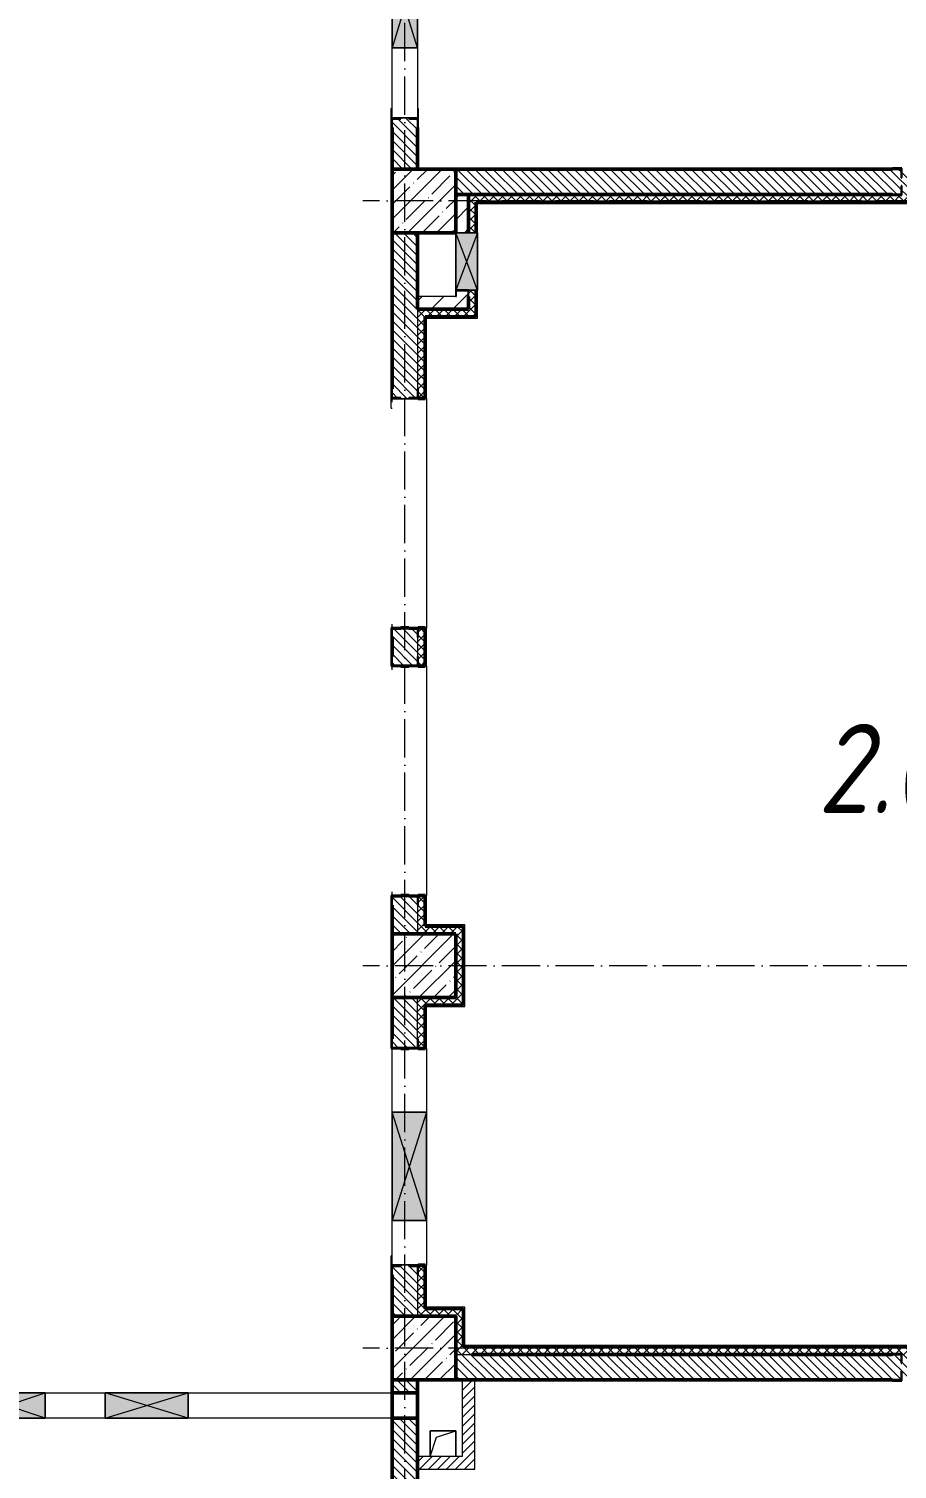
# Model space of a CAD drawing. Header units: millimetres. Extents: x -12989 to 629078, y -109036 to 555275.
# Drawn here: x 606969 to 613780, y 115165 to 126465 of the extents above; entities that cross this region are included whole.
import ezdxf

# ---------------------------------------------------------------- set-up
doc = ezdxf.new("R2010")
doc.units = ezdxf.units.MM
doc.linetypes.add('50_200_ШТРИХ_1Т_ш5_п1_п1_', pattern=[700, 500, -100, 0, -100])
for name, color, linetype, lineweight in [('A-DETL-GENF-OTLN', 7, 'Continuous', 9), ('A-FLOR-____-OTLN', 7, 'Continuous', 9), ('A-GENM-____-MCUT', 7, 'Continuous', 25), ('A-GENM-____-OTLN', 7, 'Continuous', 9), ('A-GENM-____-OTLN-1', 7, 'Continuous', 25), ('A-GLAZ-____-OTLN', 7, 'Continuous', 9), ('A-WALL-____-MCUT-2', 7, 'Continuous', 50), ('A-WALL-____-MCUT-3', 7, 'Continuous', 9), ('A-WALL-____-OTLN', 7, 'Continuous', 9), ('A-WALL-____-PATT-1', 7, 'Continuous', 9), ('A-WALL-FNSH-MCUT-1', 7, 'Continuous', 9), ('I-WALL-____-OTLN', 7, 'Continuous', 9), ('S-COLS-____-MCUT', 7, 'Continuous', 50), ('S-COLS-____-OTLN', 7, 'Continuous', 9), ('S-GRID-____-OTLN-1', 7, '50_200_ШТРИХ_1Т_ш5_п1_п1_', 9), ('Марки помещений', 7, 'Continuous', 9)]:
    doc.layers.add(name, color=color, linetype=linetype, lineweight=lineweight)
doc.layers.add('A-WALL-____-PATT-2', color=7, linetype='Continuous', lineweight=9, true_color=0x787878)
doc.styles.add('ISOCPEUR_I_3', font='isocpeui.ttf', dxfattribs={"width": 0.85, "height": 2.2})
pattern_1 = [(135, (516567.8, 90784.41), (-35.35534, -35.35534), [])]
pattern_2 = [(45, (516567.8, 90784.41), (-35.35534, 35.35534), []), (135, (516567.8, 90784.41), (-35.35534, -35.35534), [])]
pattern_3 = [(45, (516567.8, 90784.41), (-35.35534, 35.35534), [])]
pattern_4 = [(45, (516567.8, 90784.41), (-84.85281, 84.85281), [])]

# ---------------------------------------------------------------- blocks, each defined once
blk = doc.blocks.new('BSC_Колонна _Прямоугольная - 500х500-V27-АР1_План отверстий 2 этажа в осях 1-64_А-ГГ')
at = {"layer": 'S-COLS-____-OTLN'}
h = blk.add_hatch(dxfattribs=at)
h.set_pattern_fill('FP_56', color=256, style=0, pattern_type=2)
h.set_pattern_definition([(45, (-93500, -25331.04), (-114.04925, 114.04925), []), (45, (-93385.95, -25331.04), (-114.04925, 114.04925), [201.613, -40.323, 3.353, -36.97])])
h.paths.add_polyline_path([(-250, -250), (250, -250), (250, 250), (-250, 250)], flags=0)
at = {"layer": 'S-COLS-____-MCUT'}
for p, q in [((250, 250), (-250, 250)), ((-250, 250), (-250, -250)), ((250, -250), (250, 250)), ((-250, -250), (250, -250))]:
    blk.add_line(p, q, dxfattribs=at)
blk = doc.blocks.new('BSC_Колонна _Прямоугольная - 500х500-V29-АР1_План отверстий 2 этажа в осях 1-64_А-ГГ')
at = {"layer": 'S-COLS-____-OTLN'}
h = blk.add_hatch(dxfattribs=at)
h.set_pattern_fill('FP_58', color=256, style=0, pattern_type=2)
h.set_pattern_definition([(45, (-93500, -34331.04), (-114.04925, 114.04925), []), (45, (-93385.95, -34331.04), (-114.04925, 114.04925), [201.613, -40.323, 3.353, -36.97])])
h.paths.add_polyline_path([(-250, -250), (250, -250), (250, 250), (-250, 250)], flags=0)
at = {"layer": 'S-COLS-____-MCUT'}
for p, q in [((250, 250), (-250, 250)), ((-250, 250), (-250, -250)), ((250, -250), (250, 250)), ((-250, -250), (250, -250))]:
    blk.add_line(p, q, dxfattribs=at)
blk = doc.blocks.new('BSC_Колонна _Прямоугольная - 500х500-V35-АР1_План отверстий 2 этажа в осях 1-64_А-ГГ')
at = {"layer": 'S-COLS-____-OTLN'}
h = blk.add_hatch(dxfattribs=at)
h.set_pattern_fill('FP_64', color=256, style=0, pattern_type=2)
h.set_pattern_definition([(45, (-93500, -28331.04), (-114.04925, 114.04925), []), (45, (-93385.95, -28331.04), (-114.04925, 114.04925), [201.613, -40.323, 3.353, -36.97])])
h.paths.add_polyline_path([(-250, -250), (250, -250), (250, 250), (-250, 250), (-250, -75)], flags=0)
at = {"layer": 'S-COLS-____-MCUT'}
for p, q in [((250, 250), (-250, 250)), ((-250, 250), (-250, -250)), ((250, -250), (250, 250)), ((-250, -250), (250, -250))]:
    blk.add_line(p, q, dxfattribs=at)
blk = doc.blocks.new('АР_Перемычка - АР_Перемычка-28448550-АР1_План отверстий 2 этажа в осях 1-64_А-ГГ')
at = {"layer": 'A-GENM-____-OTLN'}
blk.add_line((-350, -100), (-342, -100), dxfattribs=at)
blk = doc.blocks.new('Фахверк_СКБ_Уголок - 200_3960-28268576-АР1_План отверстий 2 этажа в осях 1-64_А-ГГ')
at = {"layer": 'A-GENM-____-MCUT'}
for p, q in [((200, 156), (125, 156)), ((125, 156), (125, 81)), ((131, 81), (131, 150)), ((131, 150), (200, 150)), ((200, 150), (200, 156)), ((125, 81), (131, 81)), ((131, 19), (125, 19)), ((125, 19), (125, -56)), ((131, -50), (131, 19)), ((125, -56), (200, -56)), ((200, -50), (131, -50)), ((200, -56), (200, -50))]:
    blk.add_line(p, q, dxfattribs=at)
blk = doc.blocks.new('154_Стойка_СКБ_Уголок - СМ-2480_200-28346303-АР1_План отверстий 2 этажа в осях 1-64_А-ГГ')
at = {"layer": 'A-GENM-____-MCUT'}
for p, q in [((125, 156), (125, 81)), ((200, 156), (125, 156)), ((131, 81), (131, 150)), ((131, 150), (200, 150)), ((200, 150), (200, 156)), ((125, 81), (131, 81)), ((131, 19), (125, 19)), ((125, 19), (125, -56)), ((131, -50), (131, 19)), ((125, -56), (200, -56)), ((200, -50), (131, -50)), ((200, -56), (200, -50))]:
    blk.add_line(p, q, dxfattribs=at)
blk = doc.blocks.new('Стойка_Влож_Полоса боковая - Полоса-28213942-АР1_План отверстий 2 этажа в осях 1-64_А-ГГ')
at = {"layer": 'A-GENM-____-OTLN'}
for p, q in [((-5, 60), (0, 60)), ((-5, -60), (-5, 60)), ((0, 31), (0, -31)), ((0, -60), (-5, -60))]:
    blk.add_line(p, q, dxfattribs=at)
blk = doc.blocks.new('Стойка_Влож_Уголок_Опорный - Уголок-28213941-АР1_План отверстий 2 этажа в осях 1-64_А-ГГ')
at = {"layer": 'A-GENM-____-OTLN'}
for p, q in [((-212, -6), (-212, 0)), ((0, 0), (0, -6)), ((-212, -75), (-212, -6)), ((-212, -6), (-206, -6)), ((-212, -75), (-206, -75)), ((-6, -6), (0, -6)), ((-6, -75), (0, -75)), ((0, -6), (0, -75))]:
    blk.add_line(p, q, dxfattribs=at)
blk = doc.blocks.new('Стойка_Влож_Уголок_Опорный - Уголок-V141-АР1_План отверстий 2 этажа в осях 1-64_А-ГГ')
at = {"layer": 'A-GENM-____-OTLN'}
for p, q in [((0, 0), (0, -6)), ((-6, -6), (0, -6)), ((-6, -75), (0, -75)), ((0, -6), (0, -75))]:
    blk.add_line(p, q, dxfattribs=at)
blk = doc.blocks.new('Стойка_Влож_Уголок_Опорный - Уголок-V143-АР1_План отверстий 2 этажа в осях 1-64_А-ГГ')
at = {"layer": 'A-GENM-____-OTLN'}
for p, q in [((-212, -6), (-212, 0)), ((-212, -75), (-212, -6)), ((-212, -6), (-206, -6)), ((-212, -75), (-206, -75))]:
    blk.add_line(p, q, dxfattribs=at)
blk = doc.blocks.new('Фахверк_СКБ_Уголок - 200_3550-28267367-АР1_План отверстий 2 этажа в осях 1-64_А-ГГ')
at = {"layer": 'A-GENM-____-MCUT'}
for p, q in [((200, 156), (125, 156)), ((125, 156), (125, 81)), ((131, 81), (131, 150)), ((131, 150), (200, 150)), ((200, 150), (200, 156)), ((125, 81), (131, 81)), ((131, 19), (125, 19)), ((125, 19), (125, -56)), ((131, -50), (131, 19)), ((125, -56), (200, -56)), ((200, -50), (131, -50)), ((200, -56), (200, -50))]:
    blk.add_line(p, q, dxfattribs=at)
blk = doc.blocks.new('AR_Отверстие прямоугольное _в плите_ - AR_Отверстие прямоугольное _в плите_-30458127-АР1_План отверстий 2 этажа в осях 1-64_А-ГГ')
at = {"layer": 'A-GENM-____-OTLN'}
for p, q in [((100, 100), (-100, 100)), ((-100, 100), (-100, -100)), ((-100, -100), (-50, 50)), ((-50, 50), (100, 100)), ((100, -100), (100, 100))]:
    blk.add_line(p, q, dxfattribs=at)
blk = doc.blocks.new('BSC_Колонна _Прямоугольная1 - 200х200 _металл_-35201446-АР1_План отверстий 2 этажа в осях 1-64_А-ГГ')
at = {"layer": 'S-COLS-____-MCUT'}
for p, q in [((100, 100), (-100, 100)), ((-100, 100), (-100, -100)), ((100, -100), (100, 100)), ((-100, -100), (100, -100))]:
    blk.add_line(p, q, dxfattribs=at)
blk = doc.blocks.new('AR_Отверстие прямоугольное _в стене_ - AR_Отверстие прямоугольное _в стене__ОВ-36849991-АР1_План отверстий 2 этажа в осях 1-64_А-ГГ')
at = {"layer": 'A-GLAZ-____-OTLN'}
blk.add_hatch(color=256, dxfattribs=at).paths.add_polyline_path([(425, -100), (425, 170), (-425, 170), (-425, -100), (220, -100)], flags=0)
at = {"layer": 'A-DETL-GENF-OTLN'}
for p, q in [((-425, -100), (-425, 170)), ((-425, 170), (425, 170)), ((425, 170), (-425, -100)), ((-425, 170), (425, -100)), ((425, 170), (-425, 170)), ((-425, 170), (-425, -100)), ((425, 170), (425, -100)), ((425, -100), (425, 170)), ((425, -100), (-425, -100)), ((-425, -100), (425, -100))]:
    blk.add_line(p, q, dxfattribs=at)
blk = doc.blocks.new('AR_Отверстие прямоугольное _в стене_ - AR_Отверстие прямоугольное _в стене__ОВ-36845443-АР1_План отверстий 2 этажа в осях 1-64_А-ГГ')
at = {"layer": 'A-GLAZ-____-OTLN'}
blk.add_hatch(color=256, dxfattribs=at).paths.add_polyline_path([(325, 100), (-325, 100), (-325, -100), (325, -100)], flags=0)
at = {"layer": 'A-DETL-GENF-OTLN'}
for p, q in [((-325, -100), (-325, 100)), ((-325, 100), (325, 100)), ((325, 100), (-325, -100)), ((-325, 100), (325, -100)), ((325, 100), (-325, 100)), ((-325, 100), (-325, -100)), ((325, 100), (325, -100)), ((325, -100), (325, 100)), ((325, -100), (-325, -100)), ((-325, -100), (325, -100))]:
    blk.add_line(p, q, dxfattribs=at)
blk = doc.blocks.new('AR_Отверстие прямоугольное _в стене_ - AR_Отверстие прямоугольное _в стене__ОВ-36849744-АР1_План отверстий 2 этажа в осях 1-64_А-ГГ')
at = {"layer": 'A-GLAZ-____-OTLN'}
blk.add_hatch(color=256, dxfattribs=at).paths.add_polyline_path([(225, -47), (225, 120), (-225, 120), (-225, -50), (225, -50)], flags=0)
at = {"layer": 'A-DETL-GENF-OTLN'}
for p, q in [((-225, -50), (-225, 120)), ((-225, 120), (225, 120)), ((225, 120), (-225, -50)), ((-225, 120), (225, -50)), ((225, 120), (-225, 120)), ((-225, 120), (-225, -50)), ((225, 120), (225, 50)), ((225, 50), (225, 120)), ((225, -50), (-225, -50)), ((-225, -50), (225, -50))]:
    blk.add_line(p, q, dxfattribs=at)
blk = doc.blocks.new('AR_Отверстие прямоугольное _в стене_ - AR_Отверстие прямоугольное _в стене__ОВ-36852113-АР1_План отверстий 2 этажа в осях 1-64_А-ГГ')
at = {"layer": 'A-GLAZ-____-OTLN'}
blk.add_hatch(color=256, dxfattribs=at).paths.add_polyline_path([(325, 100), (-325, 100), (-325, -100), (325, -100), (325, 65)], flags=0)
at = {"layer": 'A-DETL-GENF-OTLN'}
for p, q in [((-325, -100), (-325, 100)), ((-325, 100), (325, 100)), ((325, 100), (-325, -100)), ((-325, 100), (325, -100)), ((325, 100), (-325, 100)), ((-325, 100), (-325, -100)), ((325, 100), (325, -100)), ((325, -100), (325, 100)), ((325, -100), (-325, -100)), ((-325, -100), (325, -100))]:
    blk.add_line(p, q, dxfattribs=at)
blk = doc.blocks.new('154_Фахверк_СКБ_Швеллер - Тип_100_3960_зеркало-36793856-АР1_План отверстий 2 этажа в осях 1-64_А-ГГ')
at = {"layer": 'A-GENM-____-MCUT'}
for p, q in [((175, 50), (125, 50)), ((125, 50), (125, -50)), ((128, 47), (175, 47)), ((128, -47), (128, 47)), ((175, 47), (175, 50)), ((125, -50), (175, -50)), ((175, -47), (128, -47)), ((175, -50), (175, -47))]:
    blk.add_line(p, q, dxfattribs=at)
blk = doc.blocks.new('AR_Отверстие прямоугольное _в стене_ - AR_Отверстие прямоугольное _в стене__ЭОМ-36813478-АР1_План отверстий 2 этажа в осях 1-64_А-ГГ')
at = {"layer": 'A-GLAZ-____-OTLN'}
blk.add_hatch(color=256, dxfattribs=at).paths.add_polyline_path([(300, 100), (-300, 100), (-300, -100), (300, -100), (300, 65)], flags=0)
at = {"layer": 'A-DETL-GENF-OTLN'}
for p, q in [((-300, -100), (-300, 100)), ((-300, 100), (300, 100)), ((300, 100), (-300, -100)), ((-300, 100), (300, -100)), ((300, 100), (-300, 100)), ((-300, 100), (-300, -100)), ((300, 100), (300, -100)), ((300, -100), (300, 100)), ((300, -100), (-300, -100)), ((-300, -100), (300, -100))]:
    blk.add_line(p, q, dxfattribs=at)
blk = doc.blocks.new('3эт')
at = {"layer": 'S-GRID-____-OTLN-1', "color": 251, "ltscale": 0.6, "true_color": 0x636466}
for p, q in [((377120.7, -91346.1), (377120.7, -36982.5)), ((387845.1, -52532.4), (376792, -52532.4)), ((387845.1, -58532.4), (376792, -58532.4)), ((387845.1, -61532.4), (376792, -61532.4))]:
    blk.add_line(p, q, dxfattribs=at)

msp = doc.modelspace()

# ---------------------------------------------------------------- hatches: boundary and pattern name
at = {"layer": 'A-WALL-____-PATT-1'}
h = msp.add_hatch(dxfattribs=at)
h.set_pattern_fill('FP_6', color=256, style=0, pattern_type=2)
h.set_pattern_definition(pattern_1)
h.paths.add_polyline_path([(610017.7976, 125365.4504), (610017.7976, 125759.4504), (609948.7976, 125759.4504), (609948.7976, 125765.4504), (609886.7976, 125765.4504), (609886.7976, 125759.4504), (609817.7976, 125759.4504), (609817.7976, 125365.4504), (609977.7976, 125365.4504)], flags=0)
h.paths.add_polyline_path([(609948.7976, 127465.4504), (609948.7976, 127471.4504), (610017.7976, 127471.4504), (610017.7976, 127865.4504), (609817.7976, 127865.4504), (609817.7976, 127471.4504), (609886.7976, 127471.4504), (609886.7976, 127465.4504)], flags=0)
h = msp.add_hatch(dxfattribs=at)
h.set_pattern_fill('FP_6', color=256, style=0, pattern_type=2)
h.set_pattern_definition(pattern_1)
h.paths.add_polyline_path([(617317.7976, 125165.4504), (617317.7976, 125365.4504), (613817.7976, 125365.4504), (613817.7976, 125296.4504), (613811.7976, 125296.4504), (613811.7976, 125365.4504), (610317.7976, 125365.4504), (610317.7976, 125165.4504), (613811.7976, 125165.4504), (613811.7976, 125234.4504), (613817.7976, 125234.4504), (613817.7976, 125165.4504), (617299.5724, 125165.4504)], flags=0)
h = msp.add_hatch(dxfattribs=at)
h.set_pattern_fill('FP_4', color=256, style=0, pattern_type=2)
h.set_pattern_definition(pattern_4)
h.paths.add_polyline_path([(610414.7976, 124365.4504), (610414.7976, 124412.4504), (610320.7976, 124412.4504), (610320.7976, 124365.4504), (610367.7976, 124365.4504)], flags=0)
h.paths.add_polyline_path([(610317.7976, 124865.4504), (610417.7976, 124865.4504), (610417.7976, 125165.4504), (610317.7976, 125165.4504)], flags=0)
h = msp.add_hatch(dxfattribs=at)
h.set_pattern_fill('FP_6', color=256, style=0, pattern_type=2)
h.set_pattern_definition(pattern_1)
h.paths.add_polyline_path([(610017.7976, 119365.4504), (610017.7976, 119659.4504), (609948.7976, 119659.4504), (609948.7976, 119665.4504), (609886.7976, 119665.4504), (609886.7976, 119659.4504), (609817.7976, 119659.4504), (609817.7976, 119365.4504)], flags=0)
h.paths.add_polyline_path([(609948.7976, 121465.4504), (609948.7976, 121471.4504), (610017.7976, 121471.4504), (610017.7976, 121759.4504), (609948.7976, 121759.4504), (609948.7976, 121765.4504), (609886.7976, 121765.4504), (609886.7976, 121759.4504), (609817.7976, 121759.4504), (609817.7976, 121471.4504), (609886.7976, 121471.4504), (609886.7976, 121465.4504)], flags=0)
h.paths.add_polyline_path([(609948.7976, 123565.4504), (609948.7976, 123571.4504), (610017.7976, 123571.4504), (610017.7976, 124865.4504), (609817.7976, 124865.4504), (609817.7976, 123571.4504), (609886.7976, 123571.4504), (609886.7976, 123565.4504)], flags=0)
h = msp.add_hatch(dxfattribs=at)
h.set_pattern_fill('FP_4', color=256, style=0, pattern_type=2)
h.set_pattern_definition(pattern_4)
h.paths.add_polyline_path([(610017.7976, 124265.4504), (610417.7976, 124265.4504), (610417.7976, 124365.4504), (610017.7976, 124365.4504)], flags=0)
h = msp.add_hatch(dxfattribs=at)
h.set_pattern_fill('FP_6', color=256, style=0, pattern_type=2)
h.set_pattern_definition(pattern_1)
h.paths.add_polyline_path([(609857.7976, 116365.4504), (610017.7976, 116365.4504), (610017.7976, 116759.4504), (609948.7976, 116759.4504), (609948.7976, 116765.4504), (609886.7976, 116765.4504), (609886.7976, 116759.4504), (609817.7976, 116759.4504), (609817.7976, 116365.4504)], flags=0)
h.paths.add_polyline_path([(609886.7976, 118465.4504), (609948.7976, 118465.4504), (609948.7976, 118471.4504), (610017.7976, 118471.4504), (610017.7976, 118865.4504), (609817.7976, 118865.4504), (609817.7976, 118471.4504), (609886.7976, 118471.4504)], flags=0)
h = msp.add_hatch(dxfattribs=at)
h.set_pattern_fill('FP_6', color=256, style=0, pattern_type=2)
h.set_pattern_definition(pattern_1)
h.paths.add_polyline_path([(617299.5724, 115865.4504), (617317.7976, 115865.4504), (617317.7976, 116065.4504), (613817.7976, 116065.4504), (613817.7976, 115996.4504), (613811.7976, 115996.4504), (613811.7976, 116065.4504), (610317.7976, 116065.4504), (610317.7976, 115865.4504), (613811.7976, 115865.4504), (613811.7976, 115934.4504), (613817.7976, 115934.4504), (613817.7976, 115865.4504), (615532.1081, 115865.4504)], flags=0)
h = msp.add_hatch(dxfattribs=at)
h.set_pattern_fill('FP_6', color=256, style=0, pattern_type=2)
h.set_pattern_definition(pattern_1)
h.paths.add_polyline_path([(610017.7976, 110365.4504), (610017.7976, 111790.4504), (609817.7976, 111790.4504), (609817.7976, 110365.4504)], flags=0)
h.paths.add_polyline_path([(609817.7976, 112740.4504), (610017.7976, 112740.4504), (610017.7976, 113159.4504), (609948.7976, 113159.4504), (609948.7976, 113165.4504), (609886.7976, 113165.4504), (609886.7976, 113159.4504), (609817.7976, 113159.4504), (609817.7976, 113090.4504)], flags=0)
h.paths.add_polyline_path([(609948.7976, 114965.4504), (609948.7976, 114971.4504), (610017.7976, 114971.4504), (610017.7976, 115565.4504), (609817.7976, 115565.4504), (609817.7976, 114971.4504), (609886.7976, 114971.4504), (609886.7976, 114965.4504)], flags=0)
h.paths.add_polyline_path([(609817.7976, 115765.4504), (610017.7976, 115765.4504), (610017.7976, 115865.4504), (609817.7976, 115865.4504)], flags=0)
h = msp.add_hatch(dxfattribs=at)
h.set_pattern_fill('FP_5', color=256, style=0, pattern_type=2)
h.set_pattern_definition(pattern_3)
h.paths.add_polyline_path([(610467.7976, 115265.4504), (610467.7976, 115865.4504), (610367.7976, 115865.4504), (610367.7976, 115265.4504)], flags=0)
h = msp.add_hatch(dxfattribs=at)
h.set_pattern_fill('FP_5', color=256, style=0, pattern_type=2)
h.set_pattern_definition(pattern_3)
h.paths.add_polyline_path([(610017.7976, 115165.4504), (610467.7976, 115165.4504), (610467.7976, 115265.4504), (610017.7976, 115265.4504)], flags=0)
at = {"layer": 'A-WALL-____-PATT-2'}
h = msp.add_hatch(dxfattribs=at)
h.set_pattern_fill('FP_7', color=256, style=0, pattern_type=2)
h.set_pattern_definition(pattern_2)
h.paths.add_polyline_path([(610477.7976, 124205.4504), (610477.7976, 124415.4504), (610417.7976, 124415.4504), (610417.7976, 124205.4504)], flags=0)
h.paths.add_polyline_path([(610417.7976, 124865.4504), (610477.7976, 124865.4504), (610477.7976, 125165.4504), (610417.7976, 125165.4504)], flags=0)
h = msp.add_hatch(dxfattribs=at)
h.set_pattern_fill('FP_7', color=256, style=0, pattern_type=2)
h.set_pattern_definition(pattern_2)
h.paths.add_polyline_path([(617247.7976, 125105.4504), (617257.7976, 125105.4504), (617257.7976, 125165.4504), (613817.7976, 125165.4504), (613817.7976, 125159.4504), (613742.7976, 125159.4504), (613742.7976, 125165.4504), (610477.7976, 125165.4504), (610477.7976, 125105.4504), (615532.1081, 125105.4504)], flags=0)
h = msp.add_hatch(dxfattribs=at)
h.set_pattern_fill('FP_7', color=256, style=0, pattern_type=2)
h.set_pattern_definition(pattern_2)
h.paths.add_polyline_path([(610077.7976, 119365.4504), (610077.7976, 119665.4504), (610023.7976, 119665.4504), (610023.7976, 119590.4504), (610017.7976, 119590.4504), (610017.7976, 119365.4504)], flags=0)
h.paths.add_polyline_path([(610077.7976, 121465.4504), (610077.7976, 121765.4504), (610023.7976, 121765.4504), (610023.7976, 121690.4504), (610017.7976, 121690.4504), (610017.7976, 121540.4504), (610023.7976, 121540.4504), (610023.7976, 121465.4504)], flags=0)
h.paths.add_polyline_path([(610077.7976, 123565.4504), (610077.7976, 124265.4504), (610017.7976, 124265.4504), (610017.7976, 123640.4504), (610023.7976, 123640.4504), (610023.7976, 123565.4504)], flags=0)
h = msp.add_hatch(dxfattribs=at)
h.set_pattern_fill('FP_7', color=256, style=0, pattern_type=2)
h.set_pattern_definition(pattern_2)
h.paths.add_polyline_path([(610077.7976, 124205.4504), (610417.7976, 124205.4504), (610417.7976, 124265.4504), (610077.7976, 124265.4504)], flags=0)
h = msp.add_hatch(dxfattribs=at)
h.set_pattern_fill('FP_7', color=256, style=0, pattern_type=2)
h.set_pattern_definition(pattern_2)
h.paths.add_polyline_path([(610317.7976, 119365.4504), (610377.7976, 119365.4504), (610377.7976, 119425.4504), (610077.7976, 119425.4504), (610077.7976, 119365.4504), (610229.7153, 119365.4504)], flags=0)
h = msp.add_hatch(dxfattribs=at)
h.set_pattern_fill('FP_7', color=256, style=0, pattern_type=2)
h.set_pattern_definition(pattern_2)
h.paths.add_polyline_path([(610377.7976, 118805.4504), (610377.7976, 119365.4504), (610317.7976, 119365.4504), (610317.7976, 118805.4504)], flags=0)
h = msp.add_hatch(dxfattribs=at)
h.set_pattern_fill('FP_7', color=256, style=0, pattern_type=2)
h.set_pattern_definition(pattern_2)
h.paths.add_polyline_path([(610317.7976, 118805.4504), (610317.7976, 118865.4504), (610017.7976, 118865.4504), (610017.7976, 118805.4504), (610229.7153, 118805.4504)], flags=0)
h = msp.add_hatch(dxfattribs=at)
h.set_pattern_fill('FP_7', color=256, style=0, pattern_type=2)
h.set_pattern_definition(pattern_2)
h.paths.add_polyline_path([(610017.7976, 116365.4504), (610077.7976, 116365.4504), (610077.7976, 116765.4504), (610023.7976, 116765.4504), (610023.7976, 116690.4504), (610017.7976, 116690.4504)], flags=0)
h.paths.add_polyline_path([(610023.7976, 118465.4504), (610077.7976, 118465.4504), (610077.7976, 118805.4504), (610017.7976, 118805.4504), (610017.7976, 118540.4504), (610023.7976, 118540.4504), (610023.7976, 118471.4504)], flags=0)
h = msp.add_hatch(dxfattribs=at)
h.set_pattern_fill('FP_7', color=256, style=0, pattern_type=2)
h.set_pattern_definition(pattern_2)
h.paths.add_polyline_path([(610087.7976, 116365.4504), (610317.7976, 116365.4504), (610317.7976, 116425.4504), (610077.7976, 116425.4504), (610077.7976, 116365.4504)], flags=0)
h = msp.add_hatch(dxfattribs=at)
h.set_pattern_fill('FP_7', color=256, style=0, pattern_type=2)
h.set_pattern_definition(pattern_2)
h.paths.add_polyline_path([(610317.7976, 116065.4504), (610377.7976, 116065.4504), (610377.7976, 116425.4504), (610317.7976, 116425.4504), (610317.7976, 116365.4504)], flags=0)
h = msp.add_hatch(dxfattribs=at)
h.set_pattern_fill('FP_7', color=256, style=0, pattern_type=2)
h.set_pattern_definition(pattern_2)
h.paths.add_polyline_path([(617257.7976, 116065.4504), (617257.7976, 116125.4504), (610377.7976, 116125.4504), (610377.7976, 116065.4504), (613742.7976, 116065.4504), (613742.7976, 116071.4504), (613817.7976, 116071.4504), (613817.7976, 116065.4504), (617247.7976, 116065.4504)], flags=0)

# ---------------------------------------------------------------- linework, layer by layer
at = {"layer": 'A-FLOR-____-OTLN'}
for p, q in [((610117.7976, 115465.4504), (610317.7976, 115465.4504)), ((610117.7976, 115265.4504), (610117.7976, 115465.4504)), ((610317.7976, 115465.4504), (610317.7976, 115265.4504))]:
    msp.add_line(p, q, dxfattribs=at)
at = {"layer": 'A-WALL-____-MCUT-2'}
for p, q in [((609817.7976, 125690.4504), (609817.7976, 125365.4504)), ((610017.7976, 125365.4504), (610017.7976, 125690.4504)), ((613742.7976, 125365.4504), (610317.7976, 125365.4504)), ((613742.7976, 125165.4504), (610317.7976, 125165.4504)), ((610417.7976, 125165.4504), (610417.7976, 124865.4504)), ((610477.7976, 125105.4504), (617257.7976, 125105.4504)), ((610477.7976, 124865.4504), (610477.7976, 125105.4504)), ((609817.7976, 124865.4504), (609817.7976, 123640.4504)), ((610017.7976, 124265.4504), (610017.7976, 124865.4504)), ((610477.7976, 124205.4504), (610477.7976, 124415.4504)), ((610417.7976, 124365.4504), (610417.7976, 124265.4504)), ((610417.7976, 124265.4504), (610017.7976, 124265.4504)), ((610077.7976, 123565.4504), (610077.7976, 124205.4504)), ((610077.7976, 124205.4504), (610477.7976, 124205.4504)), ((610023.7976, 123565.4504), (610077.7976, 123565.4504)), ((609948.7976, 121765.4504), (609886.7976, 121765.4504)), ((610077.7976, 121765.4504), (610023.7976, 121765.4504)), ((610077.7976, 121465.4504), (610077.7976, 121765.4504)), ((609817.7976, 121690.4504), (609817.7976, 121540.4504)), ((609886.7976, 121465.4504), (609948.7976, 121465.4504)), ((610023.7976, 121465.4504), (610077.7976, 121465.4504)), ((609817.7976, 119590.4504), (609817.7976, 119365.4504)), ((609948.7976, 119665.4504), (609886.7976, 119665.4504)), ((610077.7976, 119665.4504), (610023.7976, 119665.4504)), ((610077.7976, 119425.4504), (610077.7976, 119665.4504)), ((610377.7976, 119425.4504), (610077.7976, 119425.4504)), ((610377.7976, 118805.4504), (610377.7976, 119425.4504)), ((609817.7976, 118865.4504), (609817.7976, 118540.4504)), ((610077.7976, 118805.4504), (610377.7976, 118805.4504)), ((610077.7976, 118465.4504), (610077.7976, 118805.4504)), ((609886.7976, 118465.4504), (609948.7976, 118465.4504)), ((610023.7976, 118465.4504), (610077.7976, 118465.4504)), ((610077.7976, 116765.4504), (610023.7976, 116765.4504)), ((610077.7976, 116425.4504), (610077.7976, 116765.4504)), ((609817.7976, 116690.4504), (609817.7976, 116365.4504)), ((610377.7976, 116425.4504), (610077.7976, 116425.4504)), ((610377.7976, 116125.4504), (610377.7976, 116425.4504)), ((617257.7976, 116125.4504), (610377.7976, 116125.4504)), ((613742.7976, 116065.4504), (610447.1946, 116065.4504)), ((609817.7976, 115865.4504), (609817.7976, 115765.4504)), ((610017.7976, 115765.4504), (610017.7976, 115865.4504)), ((610317.7976, 115865.4504), (613742.7976, 115865.4504)), ((609817.7976, 115565.4504), (609817.7976, 115040.4504)), ((610017.7976, 115040.4504), (610017.7976, 115565.4504))]:
    msp.add_line(p, q, dxfattribs=at)
at = {"layer": 'A-WALL-____-MCUT-3'}
for p, q in [((610017.7976, 124265.4504), (610017.7976, 123640.4504)), ((610017.7976, 121690.4504), (610017.7976, 121540.4504)), ((610017.7976, 119590.4504), (610017.7976, 119365.4504)), ((610017.7976, 118540.4504), (610017.7976, 118865.4504)), ((610017.7976, 116690.4504), (610017.7976, 116365.4504)), ((610317.7976, 116065.4504), (610447.1946, 116065.4504))]:
    msp.add_line(p, q, dxfattribs=at)
at = {"layer": 'A-WALL-____-OTLN'}
for p, q in [((610087.7976, 123565.4504), (610087.7976, 121765.4504)), ((610087.7976, 121465.4504), (610087.7976, 119665.4504)), ((610087.7976, 118465.4504), (610087.7976, 117965.4504)), ((610087.7976, 117115.4504), (610087.7976, 116765.4504))]:
    msp.add_line(p, q, dxfattribs=at)
at = {"layer": 'A-WALL-FNSH-MCUT-1'}
for p, q in [((610487.7976, 125095.4504), (617247.7976, 125095.4504)), ((610487.7976, 124865.4504), (610487.7976, 125095.4504)), ((610487.7976, 124195.4504), (610487.7976, 124415.4504)), ((610317.7976, 124365.4504), (610017.7976, 124365.4504)), ((610087.7976, 123565.4504), (610087.7976, 124195.4504)), ((610087.7976, 124195.4504), (610487.7976, 124195.4504)), ((610077.7976, 123565.4504), (610087.7976, 123565.4504)), ((610087.7976, 121765.4504), (610077.7976, 121765.4504)), ((610087.7976, 121465.4504), (610087.7976, 121765.4504)), ((610077.7976, 121465.4504), (610087.7976, 121465.4504)), ((610087.7976, 119665.4504), (610077.7976, 119665.4504)), ((610087.7976, 119435.4504), (610087.7976, 119665.4504)), ((610387.7976, 119435.4504), (610087.7976, 119435.4504)), ((610387.7976, 118795.4504), (610387.7976, 119435.4504)), ((610087.7976, 118795.4504), (610387.7976, 118795.4504)), ((610087.7976, 118465.4504), (610087.7976, 118795.4504)), ((610077.7976, 118465.4504), (610087.7976, 118465.4504)), ((610087.7976, 116765.4504), (610077.7976, 116765.4504)), ((610087.7976, 116435.4504), (610087.7976, 116765.4504)), ((610387.7976, 116435.4504), (610087.7976, 116435.4504)), ((610387.7976, 116135.4504), (610387.7976, 116435.4504)), ((617247.7976, 116135.4504), (610387.7976, 116135.4504)), ((610367.7976, 115865.4504), (610367.7976, 115265.4504)), ((610467.7976, 115165.4504), (610467.7976, 115865.4504)), ((610367.7976, 115265.4504), (610017.7976, 115265.4504)), ((610017.7976, 115165.4504), (610467.7976, 115165.4504))]:
    msp.add_line(p, q, dxfattribs=at)
at = {"layer": 'I-WALL-____-OTLN'}
for p, q in [((609817.7976, 125765.4504), (609817.7976, 126315.4504)), ((610017.7976, 126315.4504), (610017.7976, 125765.4504)), ((609817.7976, 123535.4504), (609817.7976, 123565.4504)), ((609817.7976, 121765.4504), (609817.7976, 121795.4504)), ((609817.7976, 121435.4504), (609817.7976, 121465.4504)), ((609817.7976, 119665.4504), (609817.7976, 119695.4504)), ((609817.7976, 117965.4504), (609817.7976, 118465.4504)), ((609817.7976, 116765.4504), (609817.7976, 117115.4504)), ((607097.7976, 115765.4504), (607567.7976, 115765.4504)), ((608217.7976, 115765.4504), (609817.7976, 115765.4504)), ((607567.7976, 115565.4504), (607097.7976, 115565.4504)), ((609817.7976, 115565.4504), (608217.7976, 115565.4504))]:
    msp.add_line(p, q, dxfattribs=at)

# ---------------------------------------------------------------- block references
msp.add_blockref('3эт', (232797.0902, 177647.8646))
at = {"layer": 'A-GENM-____-OTLN'}
for name, p, rotation in [('Стойка_Влож_Уголок_Опорный - Уголок-28213941-АР1_План отверстий 2 этажа в осях 1-64_А-ГГ', (609811.7976, 125765.4504), 180), ('Стойка_Влож_Полоса боковая - Полоса-28213942-АР1_План отверстий 2 этажа в осях 1-64_А-ГГ', (609917.7976, 125765.4504), 269.9999999999999), ('Стойка_Влож_Полоса боковая - Полоса-28213942-АР1_План отверстий 2 этажа в осях 1-64_А-ГГ', (609917.7976, 123565.4504), 89.99999999999991), ('Стойка_Влож_Уголок_Опорный - Уголок-V141-АР1_План отверстий 2 этажа в осях 1-64_А-ГГ', (609811.7976, 116765.4504), 180), ('Стойка_Влож_Полоса боковая - Полоса-28213942-АР1_План отверстий 2 этажа в осях 1-64_А-ГГ', (609917.7976, 116765.4504), 269.9999999999999), ('АР_Перемычка - АР_Перемычка-28448550-АР1_План отверстий 2 этажа в осях 1-64_А-ГГ', (609917.7976, 116765.4504), 89.9999999999999)]:
    msp.add_blockref(name, p, dxfattribs=dict(at, rotation=rotation))
for name, p in [('Стойка_Влож_Уголок_Опорный - Уголок-V143-АР1_План отверстий 2 этажа в осях 1-64_А-ГГ', (610023.7976, 123565.4504)), ('AR_Отверстие прямоугольное _в плите_ - AR_Отверстие прямоугольное _в плите_-30458127-АР1_План отверстий 2 этажа в осях 1-64_А-ГГ', (610217.7976, 115365.4504))]:
    msp.add_blockref(name, p, dxfattribs=at)
at = {"layer": 'A-GENM-____-OTLN-1'}
for name, p, rotation in [('154_Стойка_СКБ_Уголок - СМ-2480_200-28346303-АР1_План отверстий 2 этажа в осях 1-64_А-ГГ', (609867.7976, 125890.4504), 269.9999999999999), ('Фахверк_СКБ_Уголок - 200_3550-28267367-АР1_План отверстий 2 этажа в осях 1-64_А-ГГ', (613942.7976, 125315.4504), 180), ('154_Фахверк_СКБ_Швеллер - Тип_100_3960_зеркало-36793856-АР1_План отверстий 2 этажа в осях 1-64_А-ГГ', (610367.7976, 124540.4504), 270), ('154_Стойка_СКБ_Уголок - СМ-2480_200-28346303-АР1_План отверстий 2 этажа в осях 1-64_А-ГГ', (609967.7976, 123440.4504), 89.9999999999999), ('Фахверк_СКБ_Уголок - 200_3960-28268576-АР1_План отверстий 2 этажа в осях 1-64_А-ГГ', (609867.7976, 121890.4504), 269.9999999999999), ('Фахверк_СКБ_Уголок - 200_3960-28268576-АР1_План отверстий 2 этажа в осях 1-64_А-ГГ', (609967.7976, 121340.4504), 89.9999999999999), ('Фахверк_СКБ_Уголок - 200_3960-28268576-АР1_План отверстий 2 этажа в осях 1-64_А-ГГ', (609867.7976, 119790.4504), 269.9999999999999), ('Фахверк_СКБ_Уголок - 200_3960-28268576-АР1_План отверстий 2 этажа в осях 1-64_А-ГГ', (609967.7976, 118340.4504), 89.9999999999999), ('154_Стойка_СКБ_Уголок - СМ-2480_200-28346303-АР1_План отверстий 2 этажа в осях 1-64_А-ГГ', (609867.7976, 116890.4504), 269.9999999999999), ('Фахверк_СКБ_Уголок - 200_3550-28267367-АР1_План отверстий 2 этажа в осях 1-64_А-ГГ', (613942.7976, 116015.4504), 180)]:
    msp.add_blockref(name, p, dxfattribs=dict(at, rotation=rotation))
at = {"layer": 'A-GLAZ-____-OTLN'}
for name, p, rotation in [('AR_Отверстие прямоугольное _в стене_ - AR_Отверстие прямоугольное _в стене__ОВ-36845443-АР1_План отверстий 2 этажа в осях 1-64_А-ГГ', (609917.7976, 126640.4504), 269.9999999999999), ('AR_Отверстие прямоугольное _в стене_ - AR_Отверстие прямоугольное _в стене__ОВ-36849744-АР1_План отверстий 2 этажа в осях 1-64_А-ГГ', (610367.7976, 124640.4504), 270), ('AR_Отверстие прямоугольное _в стене_ - AR_Отверстие прямоугольное _в стене__ОВ-36849991-АР1_План отверстий 2 этажа в осях 1-64_А-ГГ', (609917.7976, 117540.4504), 269.9999999999999), ('AR_Отверстие прямоугольное _в стене_ - AR_Отверстие прямоугольное _в стене__ЭОМ-36813478-АР1_План отверстий 2 этажа в осях 1-64_А-ГГ', (606797.7976, 115665.4504), 180), ('AR_Отверстие прямоугольное _в стене_ - AR_Отверстие прямоугольное _в стене__ОВ-36852113-АР1_План отверстий 2 этажа в осях 1-64_А-ГГ', (607892.7976, 115665.4504), 180)]:
    msp.add_blockref(name, p, dxfattribs=dict(at, rotation=rotation))
at = {"layer": 'S-COLS-____-OTLN'}
for name, p in [('BSC_Колонна _Прямоугольная - 500х500-V29-АР1_План отверстий 2 этажа в осях 1-64_А-ГГ', (610067.7976, 125115.4504)), ('BSC_Колонна _Прямоугольная - 500х500-V35-АР1_План отверстий 2 этажа в осях 1-64_А-ГГ', (610067.7976, 119115.4504)), ('BSC_Колонна _Прямоугольная - 500х500-V27-АР1_План отверстий 2 этажа в осях 1-64_А-ГГ', (610067.7976, 116115.4504))]:
    msp.add_blockref(name, p, dxfattribs=at)
at = {"layer": 'S-COLS-____-OTLN', "rotation": 270.0000000000001}
msp.add_blockref('BSC_Колонна _Прямоугольная1 - 200х200 _металл_-35201446-АР1_План отверстий 2 этажа в осях 1-64_А-ГГ', (609917.7976, 115665.4504), dxfattribs=at)

# ---------------------------------------------------------------- texts
at = {"layer": 'Марки помещений', "insert": (613155.4668, 121012.7981), "char_height": 700, "width": 785.65375, "attachment_point": 1, "style": 'ISOCPEUR_I_3'}
msp.add_mtext('2.038', dxfattribs=at)

doc.saveas('drawing.dxf')
